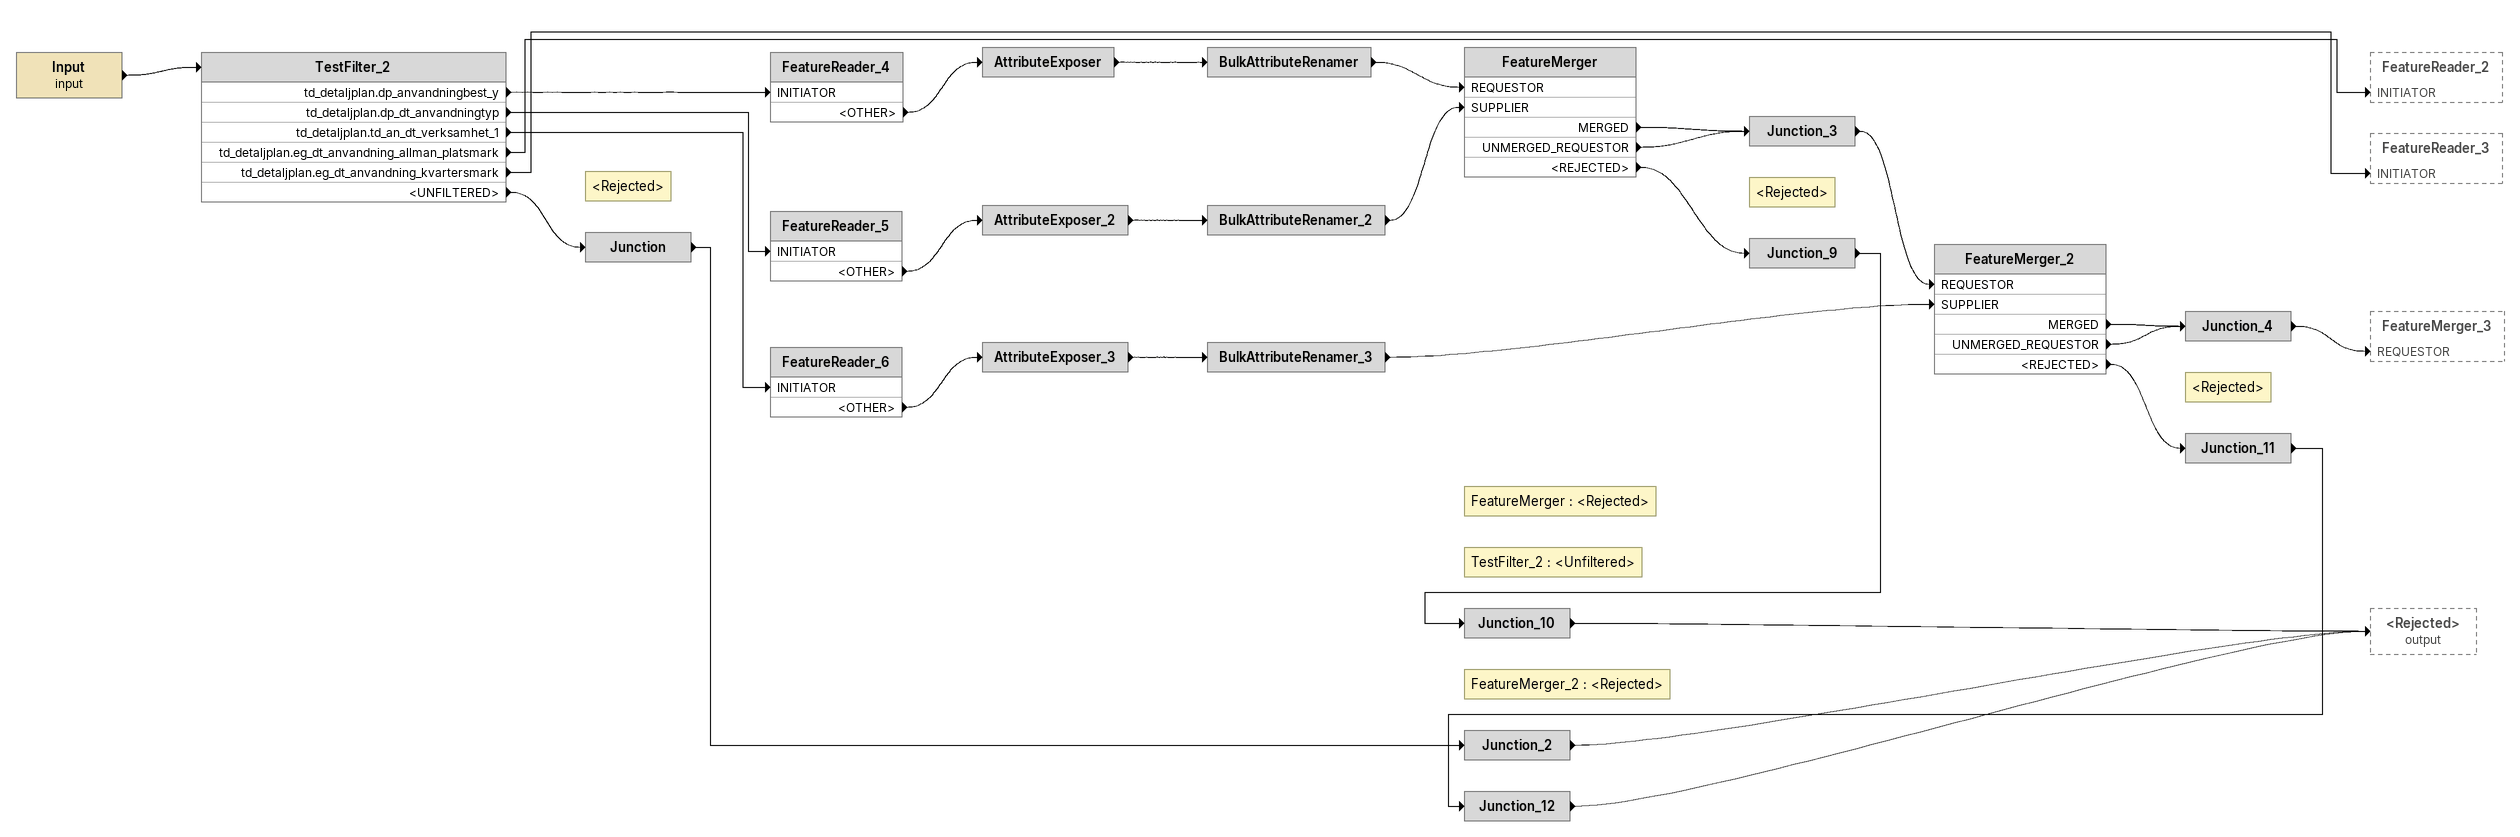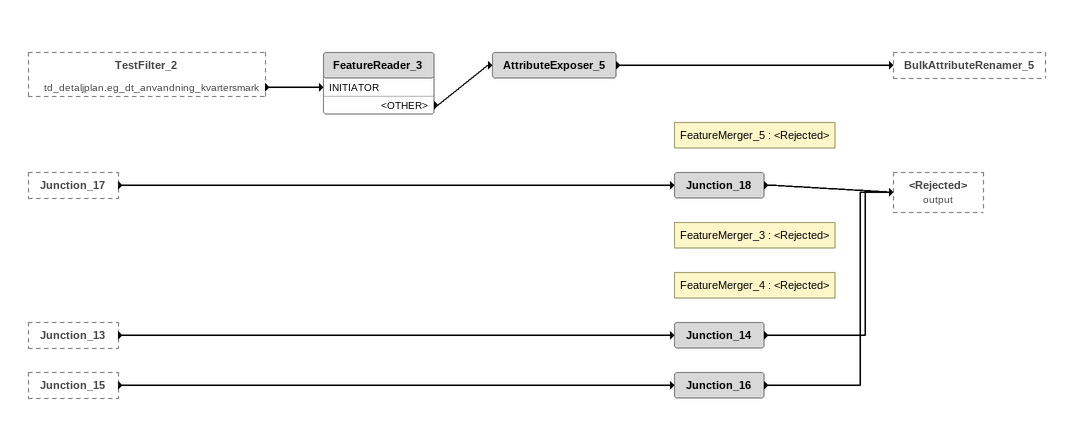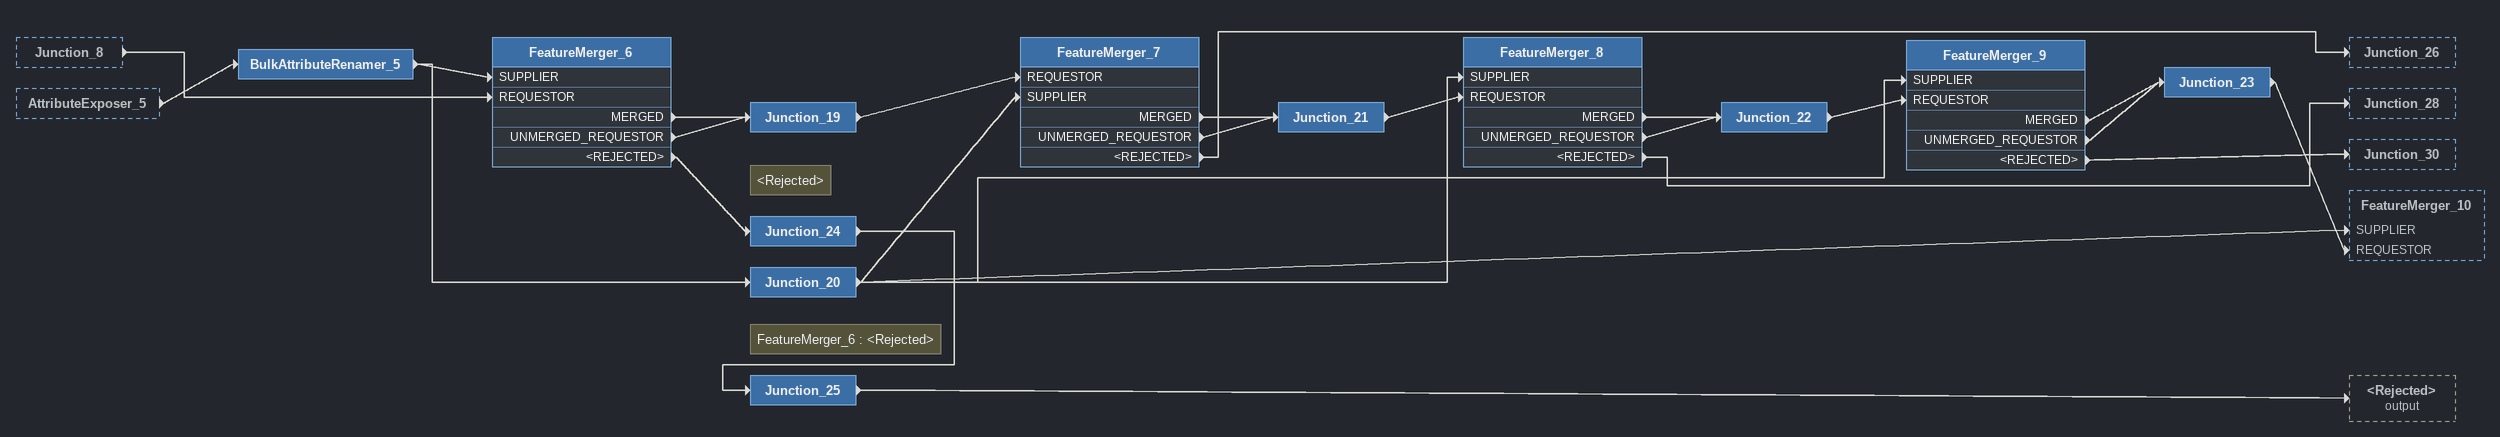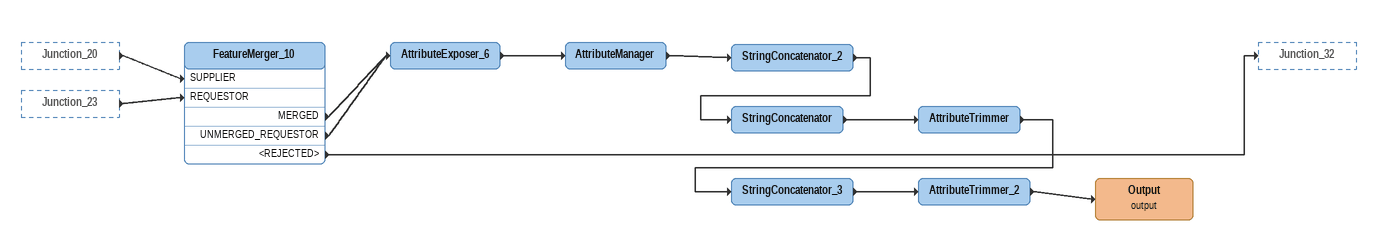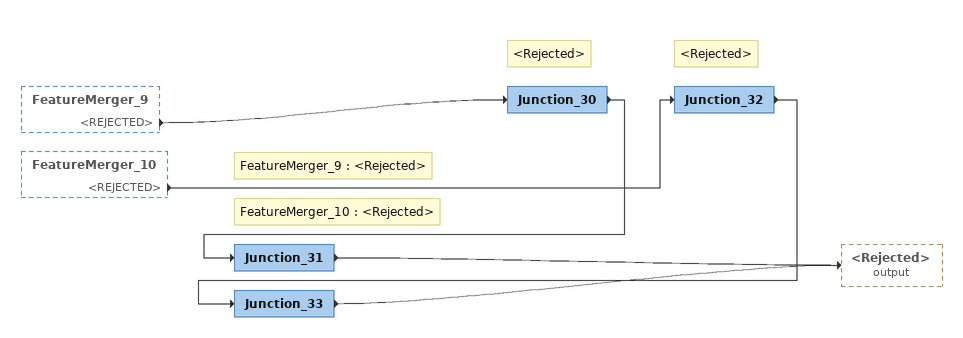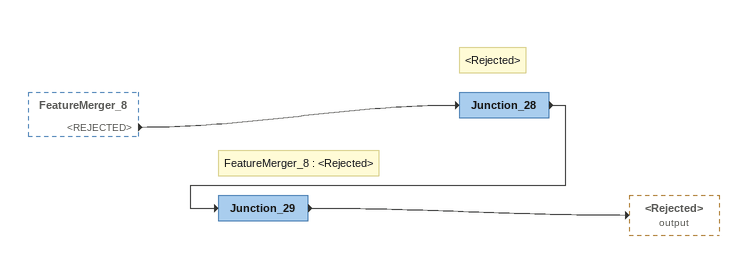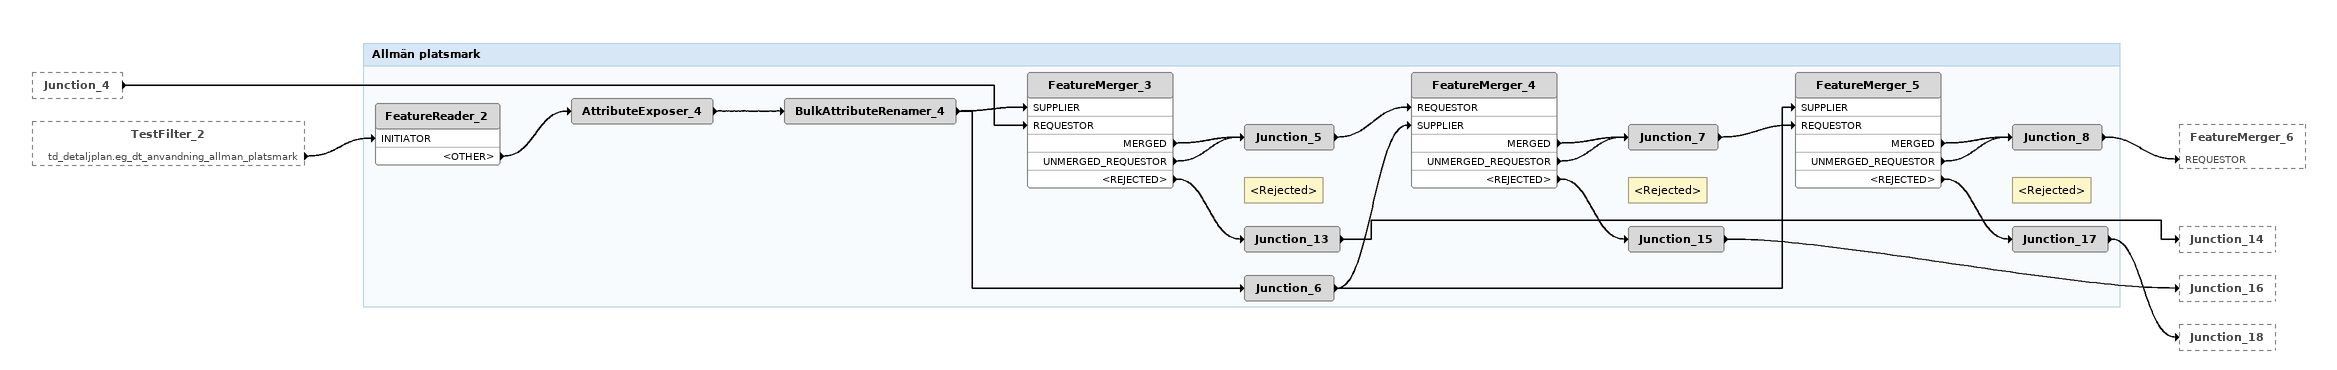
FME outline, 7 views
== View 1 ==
Input (input)
    -> TestFilter_2
TestFilter_2
    td_detaljplan.dp_anvandningbest_y -> FeatureReader_4 [INITIATOR]
    td_detaljplan.dp_dt_anvandningtyp -> FeatureReader_5 [INITIATOR]
    td_detaljplan.td_an_dt_verksamhet_1 -> FeatureReader_6 [INITIATOR]
    td_detaljplan.eg_dt_anvandning_allman_platsmark -> FeatureReader_2 [INITIATOR]
    td_detaljplan.eg_dt_anvandning_kvartersmark -> FeatureReader_3 [INITIATOR]
    <UNFILTERED> -> Junction
FeatureReader_4
    <OTHER> -> AttributeExposer
AttributeExposer
    -> BulkAttributeRenamer
BulkAttributeRenamer
    -> FeatureMerger [REQUESTOR]
Note: <Rejected>
Junction
    -> Junction_2
Note: TestFilter_2 : <Unfiltered>
Junction_2
    -> <Rejected> (output)
FeatureReader_5
    <OTHER> -> AttributeExposer_2
AttributeExposer_2
    -> BulkAttributeRenamer_2
BulkAttributeRenamer_2
    -> FeatureMerger [SUPPLIER]
FeatureMerger
    MERGED -> Junction_3
    UNMERGED_REQUESTOR -> Junction_3
    <REJECTED> -> Junction_9
Junction_3
    -> FeatureMerger_2 [REQUESTOR]
Note: <Rejected>
Junction_9
    -> Junction_10
Note: FeatureMerger : <Rejected>
Junction_10
    -> <Rejected> (output)
FeatureReader_6
    <OTHER> -> AttributeExposer_3
AttributeExposer_3
    -> BulkAttributeRenamer_3
BulkAttributeRenamer_3
    -> FeatureMerger_2 [SUPPLIER]
FeatureMerger_2
    MERGED -> Junction_4
    UNMERGED_REQUESTOR -> Junction_4
    <REJECTED> -> Junction_11
Junction_4
    -> FeatureMerger_3 [REQUESTOR]
Note: <Rejected>
Junction_11
    -> Junction_12
Note: FeatureMerger_2 : <Rejected>
Junction_12
    -> <Rejected> (output)

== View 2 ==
TestFilter_2 [outside]
    td_detaljplan.eg_dt_anvandning_kvartersmark -> FeatureReader_3 [INITIATOR]
Junction_17 [outside]
    -> Junction_18
Junction_13 [outside]
    -> Junction_14
Junction_15 [outside]
    -> Junction_16
Note: FeatureMerger_3 : <Rejected>
Junction_14
    -> <Rejected> (output)
Note: FeatureMerger_5 : <Rejected>
Junction_18
    -> <Rejected> (output)
Note: FeatureMerger_4 : <Rejected>
Junction_16
    -> <Rejected> (output)
FeatureReader_3
    <OTHER> -> AttributeExposer_5
AttributeExposer_5
    -> BulkAttributeRenamer_5

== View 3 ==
Junction_8 [outside]
    -> FeatureMerger_6 [REQUESTOR]
AttributeExposer_5 [outside]
    -> BulkAttributeRenamer_5
BulkAttributeRenamer_5
    -> FeatureMerger_6 [SUPPLIER]
    -> Junction_20
FeatureMerger_6
    MERGED -> Junction_19
    UNMERGED_REQUESTOR -> Junction_19
    <REJECTED> -> Junction_24
Junction_19
    -> FeatureMerger_7 [REQUESTOR]
Note: <Rejected>
Junction_24
    -> Junction_25
Note: FeatureMerger_6 : <Rejected>
Junction_25
    -> <Rejected> (output)
Junction_20
    -> FeatureMerger_7 [SUPPLIER]
    -> FeatureMerger_8 [SUPPLIER]
    -> FeatureMerger_9 [SUPPLIER]
    -> FeatureMerger_10 [SUPPLIER]
FeatureMerger_7
    MERGED -> Junction_21
    UNMERGED_REQUESTOR -> Junction_21
    <REJECTED> -> Junction_26
Junction_21
    -> FeatureMerger_8 [REQUESTOR]
FeatureMerger_8
    MERGED -> Junction_22
    UNMERGED_REQUESTOR -> Junction_22
    <REJECTED> -> Junction_28
Junction_22
    -> FeatureMerger_9 [REQUESTOR]
FeatureMerger_9
    MERGED -> Junction_23
    UNMERGED_REQUESTOR -> Junction_23
    <REJECTED> -> Junction_30
Junction_23
    -> FeatureMerger_10 [REQUESTOR]

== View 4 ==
Junction_20 [outside]
    -> FeatureMerger_10 [SUPPLIER]
Junction_23 [outside]
    -> FeatureMerger_10 [REQUESTOR]
FeatureMerger_10
    MERGED -> AttributeExposer_6
    UNMERGED_REQUESTOR -> AttributeExposer_6
    <REJECTED> -> Junction_32
AttributeExposer_6
    -> AttributeManager
AttributeManager
    -> StringConcatenator_2
StringConcatenator_2
    -> StringConcatenator
StringConcatenator
    -> AttributeTrimmer
AttributeTrimmer
    -> StringConcatenator_3
StringConcatenator_3
    -> AttributeTrimmer_2
AttributeTrimmer_2
    -> Output (output)
Output (output)

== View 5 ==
FeatureMerger_9 [outside]
    <REJECTED> -> Junction_30
FeatureMerger_10 [outside]
    <REJECTED> -> Junction_32
Note: <Rejected>
Junction_32
    -> Junction_33
Note: FeatureMerger_10 : <Rejected>
Junction_33
    -> <Rejected> (output)
Note: <Rejected>
Junction_30
    -> Junction_31
Note: FeatureMerger_9 : <Rejected>
Junction_31
    -> <Rejected> (output)

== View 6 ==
FeatureMerger_8 [outside]
    <REJECTED> -> Junction_28
Note: <Rejected>
Junction_28
    -> Junction_29
Note: FeatureMerger_8 : <Rejected>
Junction_29
    -> <Rejected> (output)

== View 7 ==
Junction_4 [outside]
    -> FeatureMerger_3 [REQUESTOR]
TestFilter_2 [outside]
    td_detaljplan.eg_dt_anvandning_allman_platsmark -> FeatureReader_2 [INITIATOR]

Bookmark: Allmän platsmark
FeatureReader_2
    <OTHER> -> AttributeExposer_4
AttributeExposer_4
    -> BulkAttributeRenamer_4
BulkAttributeRenamer_4
    -> FeatureMerger_3 [SUPPLIER]
    -> Junction_6
FeatureMerger_3
    MERGED -> Junction_5
    UNMERGED_REQUESTOR -> Junction_5
    <REJECTED> -> Junction_13
Junction_5
    -> FeatureMerger_4 [REQUESTOR]
Note: <Rejected>
Junction_13
    -> Junction_14
Junction_6
    -> FeatureMerger_4 [SUPPLIER]
    -> FeatureMerger_5 [SUPPLIER]
FeatureMerger_4
    MERGED -> Junction_7
    UNMERGED_REQUESTOR -> Junction_7
    <REJECTED> -> Junction_15
Junction_7
    -> FeatureMerger_5 [REQUESTOR]
FeatureMerger_5
    MERGED -> Junction_8
    UNMERGED_REQUESTOR -> Junction_8
    <REJECTED> -> Junction_17
Junction_8
    -> FeatureMerger_6 [REQUESTOR]
Note: <Rejected>
Junction_17
    -> Junction_18
Note: <Rejected>
Junction_15
    -> Junction_16
